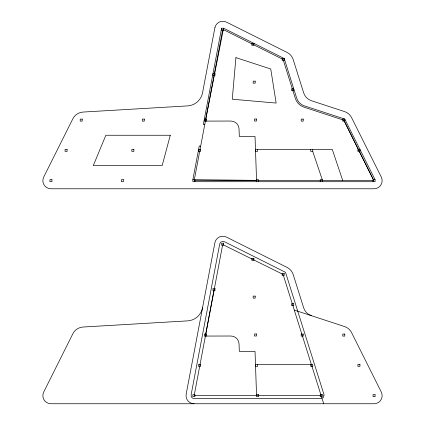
<?xml version="1.0" encoding="UTF-8"?>
<svg xmlns="http://www.w3.org/2000/svg" width="425" height="425" viewBox="0 0 425 425"><rect width="100%" height="100%" fill="white"/><g stroke="black" fill="none" stroke-linecap="round" stroke-linejoin="round"><path stroke-width="0.64" d="M204.653 124.727L203.331 124.477L221.59 28.215L223.608 28.215L284.197 58.512L296.634 98A12.118 12.118 0 0 0 304.417 105.878L344.787 119.101L375.084 179.69L375.084 181.709L192.86 181.709L192.86 179.69L199.256 145.972L200.579 146.221M205.673 334.321L214.29 288.793M223.29 29.564L283.082 59.458L295.348 98.403A13.462 13.462 0 0 0 304.002 107.158L343.836 120.206L373.734 180.365L194.204 180.365L222.705 29.564L223.29 29.564L205.344 121.093L230.95 121.045A8.08 8.08 0 0 1 239.036 128.839L239.317 136.441L255.037 136.441L256.551 180.365L194.204 179.69M205.344 336.063L230.95 336.016A8.08 8.08 0 0 1 239.036 343.809L239.317 351.411L255.037 351.411L256.551 395.335M322.262 181.709L322.262 179.69L312.742 151.417L310.723 151.417L310.723 149.398M192.86 179.69L194.878 179.69L194.878 181.709M322.262 179.69L320.243 179.69L320.243 181.709M375.084 179.69L373.06 179.69L373.06 181.709M320.912 394.868L320.912 395.335L194.204 395.335L222.7 244.534L283.082 274.433L323.701 403.75M294.281 310.08L344.521 326.538A12.118 12.118 0 0 1 351.587 332.637L381.299 392.057A8.08 8.08 0 0 1 374.074 403.75L50.926 403.75A8.08 8.08 0 0 1 43.701 392.057L72.877 333.71A12.118 12.118 0 0 1 83.002 327.032L187.627 320.875A16.155 16.155 0 0 0 202.55 307.758M343.836 120.206L373.734 180.365M342.683 180.365L332.26 149.398L255.51 149.398L255.51 151.417L257.534 151.417L257.534 149.398M320.848 394.66L320.912 395.335M312.742 149.398L312.742 151.417M310.723 364.368L310.723 366.387L312.742 366.387L312.742 364.368L255.51 364.368L255.51 366.387L257.534 366.387L257.534 364.368M258.57 181.709L258.57 179.69L256.551 179.69L256.551 181.709M223.608 28.215L223.608 30.233L221.59 30.233L221.59 28.215M311.445 315.701A12.118 12.118 0 0 1 303.652 307.817L293.223 274.614A12.118 12.118 0 0 0 287.082 267.41L226.413 237.076A8.08 8.08 0 0 0 214.944 242.42L186.161 394.166A8.08 8.08 0 0 0 194.097 403.75M323.94 395.335L323.234 397.651L320.912 398.363L194.204 398.363C192.127 398.698 190.777 396.684 191.176 394.788A3.023 3.023 0 0 1 191.229 394.225L219.725 243.966L220.851 241.931L223.29 241.506A3.012 3.012 0 0 1 224.644 241.82L284.984 272.053A2.561 2.561 0 0 1 285.664 272.802L323.802 393.959A3.018 3.018 0 0 1 323.946 394.868L323.94 395.335M235.912 57.63L232.257 99.211L276.149 103.068L270.741 68.988L235.912 57.63M214.944 27.45L202.55 92.783A16.155 16.155 0 0 1 187.627 105.905L83.002 112.062A12.118 12.118 0 0 0 72.877 118.74L43.701 177.087A8.08 8.08 0 0 0 50.926 188.78L374.074 188.78A8.08 8.08 0 0 0 381.299 177.087L351.587 117.661A12.118 12.118 0 0 0 344.521 111.568L311.445 100.73A12.118 12.118 0 0 1 303.652 92.847L293.223 59.643A12.118 12.118 0 0 0 287.082 52.434L226.413 22.1A8.08 8.08 0 0 0 214.944 27.45M170.276 135.256L162.18 165.553L93.314 165.553L105.857 135.256L170.276 135.256M253.9 43.366L251.882 43.366L251.882 45.385L253.9 45.385L253.9 43.366M284.197 58.512L282.179 58.512L282.179 60.531L284.197 60.531L284.197 58.512M214.986 73.567L212.968 73.567L212.968 75.592L214.986 75.592L214.986 73.567M255.197 81.143L253.178 81.143L253.178 83.162L255.197 83.162L255.197 81.143M293.712 88.719L291.688 88.719L291.688 90.738L293.712 90.738L293.712 88.719M256.493 119.011L254.474 119.011L254.474 121.029L256.493 121.029L256.493 119.011M82.232 119.101L80.213 119.101L80.213 121.12L82.232 121.12L82.232 119.101M144.303 119.101L142.279 119.101L142.279 121.12L144.303 121.12L144.303 119.101M206.369 119.101L204.351 119.101L204.351 121.12L206.369 121.12L206.369 119.101M303.227 119.101L301.208 119.101L301.208 121.12L303.227 121.12L303.227 119.101M344.787 119.101L342.768 119.101L342.768 121.12L344.787 121.12L344.787 119.101M67.086 149.398L65.067 149.398L65.067 151.417L67.086 151.417L67.086 149.398M133.854 149.398L131.835 149.398L131.835 151.417L133.854 151.417L133.854 149.398M200.621 149.398L198.602 149.398L198.602 151.417L200.621 151.417L200.621 149.398M359.933 149.398L357.914 149.398L357.914 151.417L359.933 151.417L359.933 149.398M51.94 179.69L49.916 179.69L49.916 181.709L51.94 181.709L51.94 179.69M123.409 179.69L121.391 179.69L121.391 181.709L123.409 181.709L123.409 179.69M223.608 243.185L221.59 243.185L221.59 245.209L223.608 245.209L223.608 243.185M253.9 258.336L251.882 258.336L251.882 260.355L253.9 260.355L253.9 258.336M284.197 273.482L282.179 273.482L282.179 275.501L284.197 275.501L284.197 273.482M214.986 288.543L212.968 288.543L212.968 290.562L214.986 290.562L214.986 288.543M255.197 296.113L253.178 296.113L253.178 298.132L255.197 298.132L255.197 296.113M293.712 303.689L291.688 303.689L291.688 305.708L293.712 305.708L293.712 303.689M256.493 333.981L254.474 333.981L254.474 336.005L256.493 336.005L256.493 333.981M206.369 334.071L204.351 334.071L204.351 336.09L206.369 336.09L206.369 334.071M303.227 334.071L301.208 334.071L301.208 336.09L303.227 336.09L303.227 334.071M344.787 334.071L342.768 334.071L342.768 336.09L344.787 336.09L344.787 334.071M200.621 364.368L198.602 364.368L198.602 366.387L200.621 366.387L200.621 364.368M359.933 364.368L357.914 364.368L357.914 366.387L359.933 366.387L359.933 364.368M194.878 394.66L192.86 394.66L192.86 396.679L194.878 396.679L194.878 394.66M258.57 394.66L256.551 394.66L256.551 396.679L258.57 396.679L258.57 394.66M322.262 394.66L320.243 394.66L320.243 396.679L322.262 396.679L322.262 394.66M375.084 394.66L373.06 394.66L373.06 396.679L375.084 396.679L375.084 394.66"/></g></svg>
